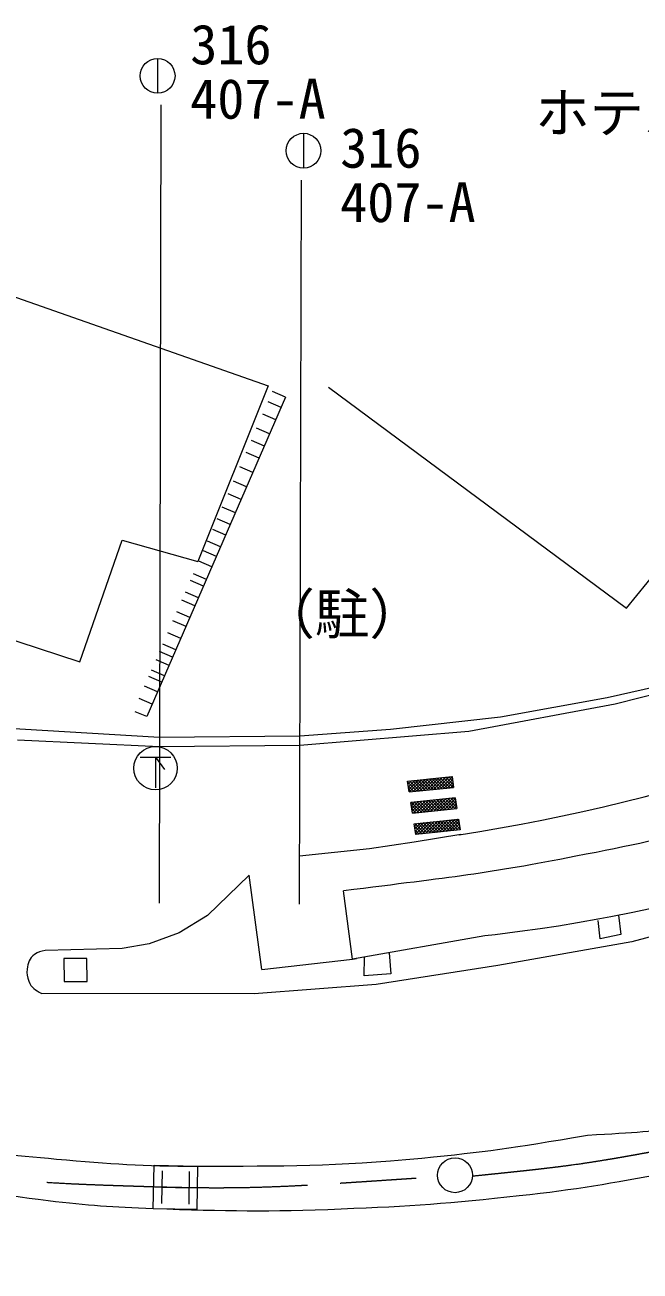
# Model space of a CAD drawing. Units: millimetres, scale not verified. Extents: x 40000 to 680000, y 20000 to 380000.
# Drawn here: x 344211 to 372502, y 272488 to 329762 of the extents above; entities that cross this region are included whole.
import ezdxf
from ezdxf.enums import TextEntityAlignment as Align

# ---------------------------------------------------------------- set-up
doc = ezdxf.new("R2010")
doc.units = ezdxf.units.MM
doc.header["$LTSCALE"] = 1000
doc.linetypes.add('CHAIN', pattern=[18.5, 12, -1.5, 3.5, -1.5])
for name, color, linetype, lineweight in [('M-BGD', 7, 'Continuous', 13), ('M-BGD-EXST', 7, 'Continuous', 13), ('M-BMK', 2, 'CHAIN', 13), ('M-BMK-SRVR', 3, 'Continuous', 13), ('M-STR-STR3', 7, 'Continuous', 13), ('M-STR-STRC', 7, 'Continuous', 13), ('M-STR-STRD', 7, 'Continuous', 13)]:
    doc.layers.add(name, color=color, linetype=linetype, lineweight=lineweight)
doc.styles.add('ＭＳ ゴシック', font='')
doc.styles.get('ＭＳ ゴシック').set_extended_font_data('MS Gothic')

msp = doc.modelspace()

# ---------------------------------------------------------------- linework, layer by layer
at = {"layer": 'M-BGD'}
for p, q in [((337000, 319631), (355393, 313176)), ((355393, 313176), (352166, 305098)), ((356197, 312650), (355599, 312910)), ((358166, 313112), (371882, 302952)), ((356197, 312650), (349822, 297980)), ((355990, 312173), (355391, 312433)), ((355743, 311605), (355145, 311866)), ((355465, 310965), (354866, 311226)), ((355223, 310407), (354624, 310667)), ((354982, 309854), (354383, 310114)), ((354695, 309192), (354096, 309452)), ((354406, 308529), (353808, 308789)), ((354153, 307946), (353554, 308207)), ((353888, 307337), (353289, 307597)), ((353657, 306804), (353058, 307064)), ((371882, 302952), (375523, 307439)), ((353445, 306316), (352846, 306576)), ((346736, 300496), (348684, 306084)), ((348684, 306084), (352166, 305098)), ((353209, 305773), (352610, 306033)), ((353017, 305333), (352419, 305593)), ((332103, 305238), (346736, 300496)), ((352808, 304851), (352209, 305111)), ((352423, 303965), (351824, 304225)), ((352557, 304274), (351958, 304534)), ((352194, 303438), (351595, 303698)), ((352033, 303068), (351434, 303329)), ((351799, 302530), (351200, 302790)), ((351620, 302118), (351021, 302378)), ((351151, 301039), (350552, 301299)), ((351376, 301556), (350777, 301816)), ((351005, 300702), (350406, 300962)), ((350839, 300319), (350240, 300579)), ((350506, 299554), (349907, 299814)), ((350631, 299842), (350032, 300102)), ((374481, 299619), (370994, 298832)), ((376591, 299867), (371349, 298546)), ((350314, 299111), (349715, 299372)), ((350070, 298550), (349471, 298811)), ((371349, 298546), (364627, 297295)), ((370994, 298832), (366076, 297945)), ((349822, 297980), (349278, 298197)), ((366076, 297945), (361020, 297375)), ((350400, 297013), (342799, 297461)), ((364627, 297295), (356856, 296641)), ((361020, 297375), (356857, 297077)), ((350399, 296589), (343866, 296888)), ((356857, 297077), (350400, 297013)), ((356856, 296641), (350399, 296589)), ((362106, 292204), (360065, 291893)), ((364259, 292550), (362106, 292204)), ((360065, 291893), (356842, 291551)), ((354521, 290687), (352605, 288828)), ((355109, 286344), (354521, 290687)), ((378811, 289381), (372119, 287628)), ((352605, 288828), (351299, 288030)), ((371509, 288843), (371623, 287962)), ((370670, 287766), (370566, 288594)), ((349921, 287522), (348686, 287315)), ((351299, 288030), (349921, 287522)), ((372119, 287628), (365965, 286529)), ((371623, 287962), (370670, 287766)), ((348686, 287315), (345143, 287222)), ((360968, 287119), (361040, 286145)), ((355109, 286344), (359281, 286824)), ((359281, 286824), (359463, 286856)), ((359820, 286058), (359833, 286921)), ((365965, 286529), (360366, 285663)), ((361040, 286145), (359820, 286058)), ((354750, 285230), (344970, 285240)), ((360366, 285663), (354750, 285230))]:
    msp.add_line(p, q, dxfattribs=at)
msp.add_lwpolyline([(346011, 285798), (347067, 285805), (347061, 286862), (346004, 286855)], close=True, dxfattribs=at)
for centre, radius, start, end in [((351034, 377945), 86413, 278.74862, 299.2202), ((352091, 374922), 106997, 259.8709, 302.05717)]:
    msp.add_arc(centre, radius, start, end, dxfattribs=at)
msp.add_open_spline([(345143, 287222), (344937, 287194), (344818, 287160), (344653, 287040), (344414, 286866), (344346, 286657), (344316, 286363), (344294, 286146), (344310, 286013), (344389, 285810), (344503, 285513), (344693, 285420), (344970, 285240)], degree=3, knots=[0, 0, 0, 0, 1, 1, 1, 2, 2, 2, 3, 3, 3, 4, 4, 4, 4], dxfattribs=at)
at = {"layer": 'M-BGD-EXST'}
for p, q in [((349517, 296102), (350917, 296102)), ((350217, 296102), (350637, 295541)), ((350217, 296102), (350217, 294702))]:
    msp.add_line(p, q, dxfattribs=at)
msp.add_circle((350217, 295599), 1000, dxfattribs=at)
at = {"layer": 'M-BMK'}
for points in [[(364789, 276859), (368638, 277250), (369760, 277375), (372907, 277954), (376316, 278581), (378200, 279081), (381533, 280034), (385170, 281075), (387183, 281762), (390707, 283137), (394627, 284667), (395949, 285342), (400512, 287599)], [(327057, 279909), (331159, 278844), (332297, 278514), (335708, 277870), (338087, 277422), (339421, 277153), (341827, 276879), (344929, 276526), (346684, 276479), (349804, 276379), (355034, 276212), (356867, 276421), (363192, 276829)]]:
    msp.add_open_spline(points, degree=3, knots=[0, 0, 0, 0, 1, 1, 1, 2, 2, 2, 3, 3, 3, 4, 4, 4, 4], dxfattribs=at)
at = {"layer": 'M-BMK-SRVR'}
for p, q in [((350314, 328221), (350314, 326621)), ((350467, 326084), (350382, 289405)), ((357025, 324781), (357025, 323181)), ((356837, 289351), (356925, 322623))]:
    msp.add_line(p, q, dxfattribs=at)
for centre in [(350314, 327421), (357025, 323981), (363990, 276892)]:
    msp.add_circle(centre, 800, dxfattribs=at)
at = {"layer": 'M-STR-STR3'}
for p, q in [((359281, 286824), (358869, 289962)), ((365363, 287889), (359281, 286824))]:
    msp.add_line(p, q, dxfattribs=at)
msp.add_lwpolyline([(373108, 289168), (372173, 288968), (371149, 288767), (370652, 288675), (369620, 288491), (368746, 288345), (367907, 288218), (366978, 288092), (365835, 287948), (365363, 287889)], dxfattribs=at)
msp.add_open_spline([(400452, 303282), (397690, 301618), (396888, 301151), (394518, 299945), (391815, 298568), (390223, 297952), (387424, 296783), (386245, 296291), (385568, 296056), (384369, 295616), (382808, 295044), (381931, 294728), (380345, 294231), (378714, 293721), (377803, 293417), (376145, 293001), (373588, 292360), (372140, 292059), (369553, 291552), (365413, 290740), (363982, 290608), (358869, 289962)], degree=3, knots=[0, 0, 0, 0, 1, 1, 1, 2, 2, 2, 3, 3, 3, 4, 4, 4, 5, 5, 5, 6, 6, 6, 7, 7, 7, 7], dxfattribs=at)
at = {"layer": 'M-STR-STRC'}
for p, q in [((361809, 294985), (361832, 295008)), ((362231, 294546), (361813, 294964)), ((361828, 294862), (361990, 295024)), ((361847, 294740), (362147, 295040)), ((361866, 294617), (362305, 295056)), ((361903, 294513), (362462, 295072)), ((362359, 294559), (361903, 295015)), ((362487, 294572), (362031, 295028)), ((362060, 294529), (362620, 295088)), ((362616, 294585), (362160, 295042)), ((362218, 294545), (362777, 295105)), ((362744, 294599), (362288, 295055)), ((362375, 294561), (362935, 295121)), ((362872, 294612), (362416, 295068)), ((362533, 294577), (363092, 295137)), ((363001, 294625), (362545, 295081)), ((363129, 294638), (362673, 295094)), ((362690, 294593), (363250, 295153)), ((363257, 294651), (362801, 295107)), ((362848, 294609), (363407, 295169)), ((363386, 294664), (362930, 295120)), ((363005, 294625), (363565, 295185)), ((363514, 294677), (363058, 295133)), ((363163, 294641), (363722, 295201)), ((363642, 294690), (363186, 295146)), ((363771, 294703), (363315, 295159)), ((363320, 294657), (363855, 295192)), ((363899, 294716), (363443, 295172)), ((363478, 294673), (363874, 295070)), ((363908, 294849), (363571, 295186)), ((363882, 295016), (363699, 295199)), ((363857, 295183), (363828, 295212)), ((362102, 294533), (361838, 294797)), ((361974, 294520), (361864, 294630)), ((361882, 294511), (363928, 294719)), ((363635, 294689), (363893, 294947)), ((363793, 294706), (363912, 294825)), ((364002, 294237), (361956, 294028)), ((362032, 293533), (361956, 294028)), ((361961, 293996), (361998, 294032)), ((362323, 293563), (361974, 293912)), ((361980, 293873), (362155, 294049)), ((362451, 293576), (361995, 294032)), ((361999, 293751), (362313, 294065)), ((362018, 293628), (362470, 294081)), ((362068, 293537), (362628, 294097)), ((362579, 293589), (362123, 294045)), ((362225, 293553), (362785, 294113)), ((362708, 293602), (362252, 294058)), ((362836, 293615), (362380, 294072)), ((362383, 293569), (362943, 294129)), ((362964, 293629), (362508, 294085)), ((362540, 293585), (363100, 294145)), ((363093, 293642), (362637, 294098)), ((362698, 293601), (363258, 294161)), ((363221, 293655), (362765, 294111)), ((362855, 293617), (363415, 294177)), ((363349, 293668), (362893, 294124)), ((363013, 293633), (363573, 294193)), ((363478, 293681), (363022, 294137)), ((363606, 293694), (363150, 294150)), ((363170, 293650), (363730, 294209)), ((363734, 293707), (363278, 294163)), ((363328, 293666), (363888, 294225)), ((363863, 293720), (363407, 294176)), ((363485, 293682), (364007, 294203)), ((363991, 293733), (363535, 294189)), ((363643, 293698), (364026, 294081)), ((364069, 293796), (363663, 294202)), ((364044, 293963), (363792, 294216)), ((363800, 293714), (364045, 293958)), ((364018, 294130), (363920, 294229)), ((363958, 293730), (364063, 293836)), ((364002, 294237), (364078, 293742)), ((362194, 293550), (362000, 293745)), ((362066, 293537), (362025, 293578)), ((362032, 293533), (364078, 293742)), ((362106, 293051), (364152, 293260)), ((363420, 292683), (363980, 293242)), ((363578, 292699), (364138, 293258)), ((364168, 293155), (364071, 293252)), ((362182, 292556), (362106, 293051)), ((362123, 292941), (362248, 293066)), ((362474, 292586), (362124, 292936)), ((362142, 292818), (362405, 293082)), ((362602, 292599), (362146, 293055)), ((362346, 292573), (362149, 292769)), ((362161, 292696), (362563, 293098)), ((362179, 292573), (362720, 293114)), ((362731, 292612), (362275, 293068)), ((362318, 292570), (362878, 293130)), ((362859, 292625), (362403, 293081)), ((362475, 292586), (363035, 293146)), ((362987, 292638), (362531, 293094)), ((362633, 292602), (363193, 293162)), ((363116, 292651), (362659, 293108)), ((363244, 292665), (362788, 293121)), ((362790, 292618), (363350, 293178)), ((363372, 292678), (362916, 293134)), ((362948, 292634), (363508, 293194)), ((363501, 292691), (363044, 293147)), ((363105, 292650), (363665, 293210)), ((363629, 292704), (363173, 293160)), ((363263, 292667), (363823, 293226)), ((363757, 292717), (363301, 293173)), ((363886, 292730), (363429, 293186)), ((364014, 292743), (363558, 293199)), ((364142, 292756), (363686, 293212)), ((363735, 292715), (364169, 293148)), ((364219, 292821), (363814, 293225)), ((363893, 292731), (364188, 293026)), ((364194, 292988), (363943, 293238)), ((364050, 292747), (364207, 292903)), ((364208, 292763), (364225, 292780)), ((362217, 292560), (362175, 292602)), ((350114, 275349), (350150, 277349)), ((350150, 277349), (352149, 277313)), ((352149, 277313), (352114, 275314)), ((350520, 277092), (350494, 275592)), ((351770, 277070), (351743, 275570)), ((350507, 276342), (351757, 276320)), ((352114, 275314), (350114, 275349))]:
    msp.add_line(p, q, dxfattribs=at)
for points in [[(361882, 294511), (361806, 295005), (363852, 295214), (363928, 294719)], [(364152, 293260), (364228, 292765), (362182, 292556)]]:
    msp.add_lwpolyline(points, dxfattribs=at)
at = {"layer": 'M-STR-STRD'}
for points, knots in [([(412577, 292968), (411665, 292341), (411411, 292176), (410648, 291693), (409507, 290971), (408834, 290620), (407658, 289956), (406462, 289280), (405785, 288912), (404576, 288259), (403585, 287723), (403029, 287425), (402025, 286915), (400515, 286147), (399653, 285750), (398125, 285019), (396780, 284376), (396035, 283997), (394670, 283398), (393452, 282864), (392763, 282577), (391519, 282106), (390164, 281592), (389395, 281330), (388022, 280867), (385738, 280096), (384447, 279698), (382137, 279006), (380796, 278604), (380038, 278397), (378679, 278062), (376770, 277591), (375696, 277340), (373761, 276990), (371111, 276511), (369624, 276234), (366948, 275941), (363760, 275592), (361964, 275461), (358760, 275334), (355385, 275199), (353489, 275230), (350114, 275349), (348220, 275416), (347158, 275499), (345275, 275718), (342818, 276005), (341470, 276374), (339050, 276889), (337442, 277230), (336565, 277521), (334971, 277924), (331881, 278706), (330913, 278946), (327057, 279909)], [0, 0, 0, 0, 1, 1, 1, 2, 2, 2, 3, 3, 3, 4, 4, 4, 5, 5, 5, 6, 6, 6, 7, 7, 7, 8, 8, 8, 9, 9, 9, 10, 10, 10, 11, 11, 11, 12, 12, 12, 13, 13, 13, 14, 14, 14, 15, 15, 15, 16, 16, 16, 17, 17, 17, 18, 18, 18, 18]), ([(327251, 280798), (331129, 279914), (332199, 279688), (335397, 279110), (339384, 278389), (341628, 277990), (345664, 277638), (348191, 277417), (349613, 277307), (352149, 277313), (356178, 277323), (358448, 277290), (362458, 277685), (365449, 277979), (366497, 278123), (370080, 278736)], [0, 0, 0, 0, 1, 1, 1, 2, 2, 2, 3, 3, 3, 4, 4, 4, 5, 5, 5, 5]), ([(370080, 278736), (372364, 278868), (372997, 278911), (374859, 279117), (376940, 279347), (378095, 279561), (380161, 279905), (381653, 280153), (382481, 280335), (383968, 280611), (385219, 280843), (385609, 280915), (387169, 281204)], [0, 0, 0, 0, 1, 1, 1, 2, 2, 2, 3, 3, 3, 4, 4, 4, 4])]:
    msp.add_open_spline(points, degree=3, knots=knots, dxfattribs=at)

# ---------------------------------------------------------------- texts
at = {"layer": 'M-BGD', "style": 'ＭＳ ゴシック'}
for s, p in [('ホテルサンルート山口', (380179, 325727)), ('（駐）', (358798, 302689))]:
    msp.add_text(s, height=1833, dxfattribs=at).set_placement(p, align=Align.MIDDLE_CENTER)
at = {"layer": 'M-BMK-SRVR', "style": 'ＭＳ ゴシック'}
for p in [(353685, 328868), (360581, 324116)]:
    msp.add_text('316', height=1833, dxfattribs=at).set_placement(p, align=Align.MIDDLE_CENTER)
for p in [(351810, 326368), (358706, 321616)]:
    msp.add_text('407-A', height=1833, dxfattribs=at).set_placement(p, align=Align.MIDDLE_LEFT)

doc.saveas('drawing.dxf')
